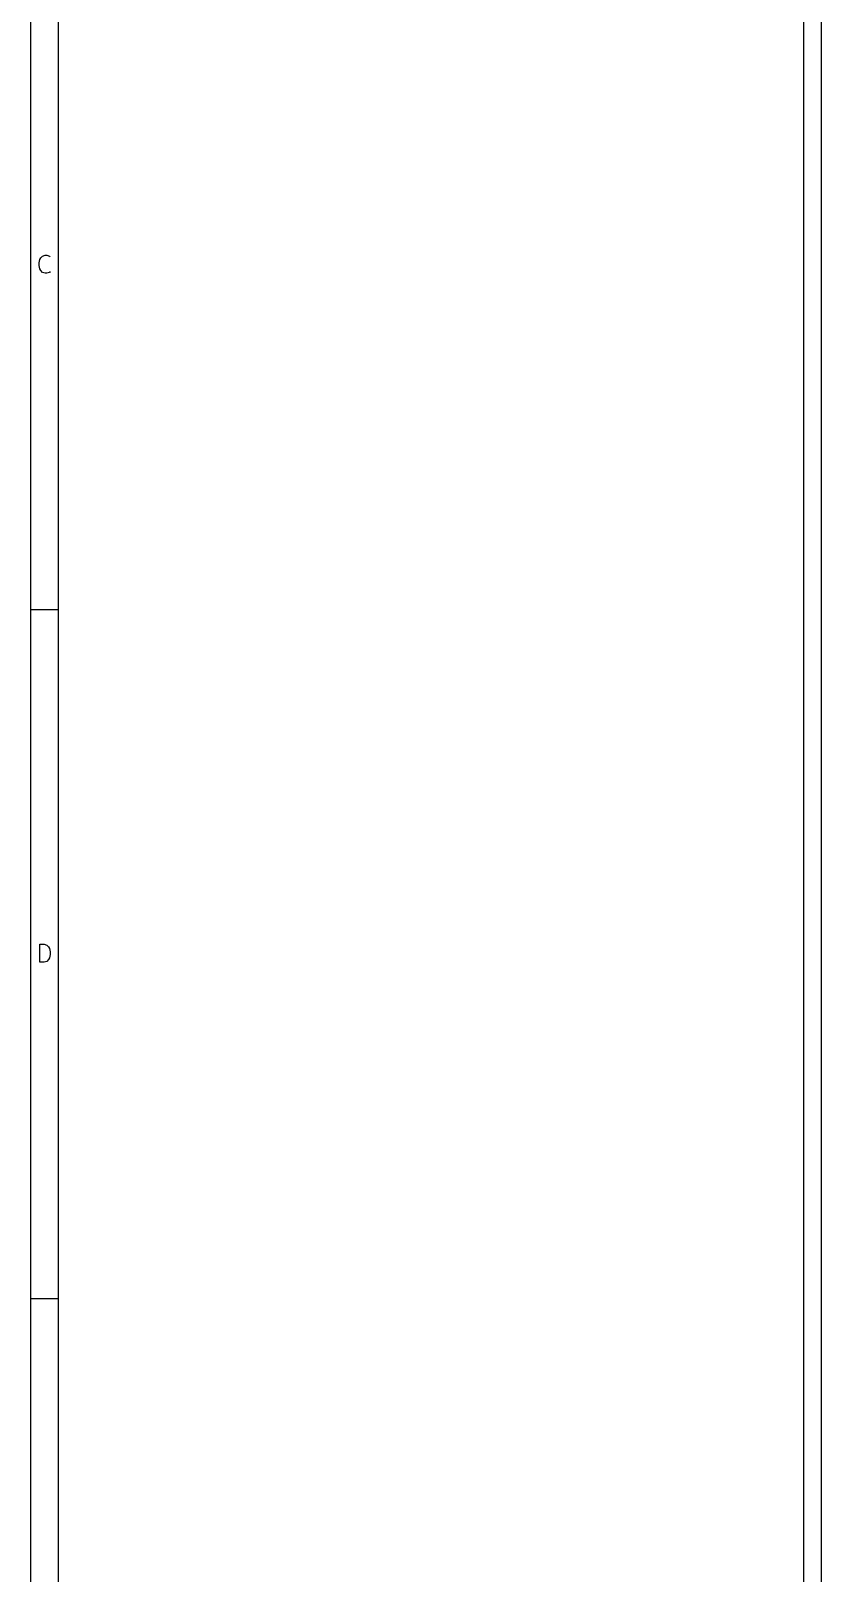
# Model space of a CAD drawing. Extents: x 0.4 to 16.1, y -11.3 to -0.4.
# Drawn here: x 0.394 to 2.65, y -9.052 to -4.646 of the extents above; entities that cross this region are included whole.
import ezdxf

# ---------------------------------------------------------------- set-up
doc = ezdxf.new("R2010")
doc.units = 0
doc.header["$MEASUREMENT"] = 0
doc.layers.add('GREEN3', color=91, linetype='CONTINUOUS')
doc.layers.add('RED2', color=1, linetype='CONTINUOUS')

msp = doc.modelspace()

# ---------------------------------------------------------------- linework, layer by layer
at = {"layer": 'GREEN3', "linetype": 'CONTINUOUS'}
for p, q in [((2.6, -4.15), (2.6, -10.3)), ((2.65, -4.3), (2.65, -10.3))]:
    msp.add_line(p, q, dxfattribs=at)
at = {"layer": 'RED2', "linetype": 'CONTINUOUS'}
for p, q in [((0.3937, -11.2993), (0.3937, -0.3937)), ((0.4724, -11.2206), (0.4724, -0.4724)), ((0.427, -5.2896), (0.4343, -5.2872)), ((0.4343, -5.2872), (0.4392, -5.2872)), ((0.4392, -5.2872), (0.4465, -5.2896)), ((0.4172, -5.3091), (0.4197, -5.2993)), ((0.4172, -5.3164), (0.4172, -5.3091)), ((0.4197, -5.3261), (0.4172, -5.3164)), ((0.4197, -5.2993), (0.4221, -5.2945)), ((0.4221, -5.331), (0.4197, -5.3261)), ((0.4221, -5.2945), (0.427, -5.2896)), ((0.427, -5.3359), (0.4221, -5.331)), ((0.4465, -5.2896), (0.4489, -5.292)), ((0.4343, -5.3383), (0.427, -5.3359)), ((0.4392, -5.3383), (0.4343, -5.3383)), ((0.4465, -5.3359), (0.4392, -5.3383)), ((0.4489, -5.3335), (0.4465, -5.3359)), ((0.3937, -6.2992), (0.4724, -6.2992)), ((0.4197, -7.3068), (0.4197, -7.2557)), ((0.4197, -7.2557), (0.4319, -7.2557)), ((0.4319, -7.2557), (0.4392, -7.2581)), ((0.4392, -7.2581), (0.444, -7.263)), ((0.444, -7.263), (0.4465, -7.2678)), ((0.4465, -7.2678), (0.4489, -7.2776)), ((0.4319, -7.3068), (0.4197, -7.3068)), ((0.4392, -7.3044), (0.4319, -7.3068)), ((0.444, -7.2995), (0.4392, -7.3044)), ((0.4465, -7.2946), (0.444, -7.2995)), ((0.4489, -7.2849), (0.4465, -7.2946)), ((0.4489, -7.2776), (0.4489, -7.2849)), ((0.3937, -8.2677), (0.4724, -8.2677))]:
    msp.add_line(p, q, dxfattribs=at)

doc.saveas('drawing.dxf')
